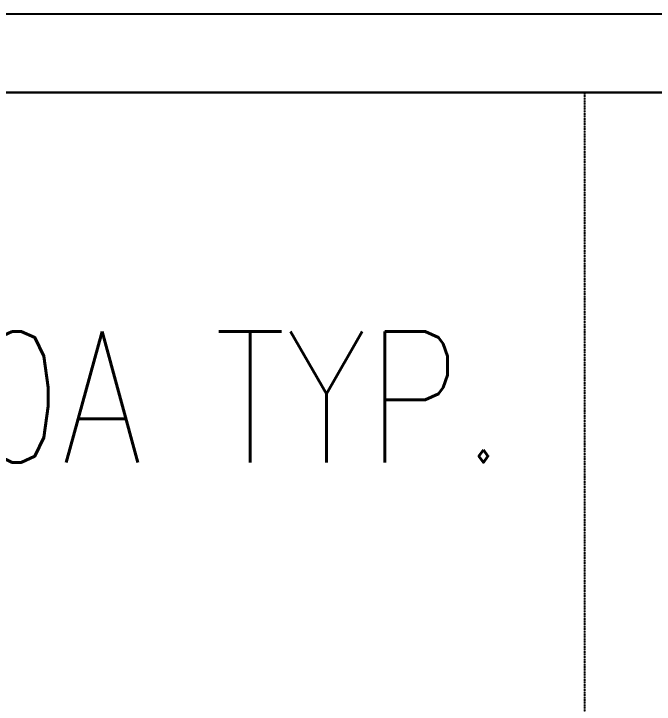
# Model space of a CAD drawing. Extents: x 225000 to 2157367, y 208400 to 840900.
# Drawn here: x 508636 to 509859, y 421434 to 422752 of the extents above; entities that cross this region are included whole.
import ezdxf
from ezdxf.enums import TextEntityAlignment as Align

# ---------------------------------------------------------------- set-up
doc = ezdxf.new("R2010")
doc.units = 0
doc.header["$LTSCALE"] = 10
doc.linetypes.add('XFDC20$0$HIDDEN2', pattern=[0.1875, 0.125, -0.0625])
doc.layers.add('XFDC20$0$A-Area (PH2)', color=170, linetype='Continuous', plot=False)
for name, color, linetype in [('XFDC20$0$A-C-2800 (PH1)', 191, 'Continuous'), ('XFDC20$0$A-C-2800 (PH2)', 195, 'XFDC20$0$HIDDEN2'), ('XFM2P20L-DC$0$M-DUCT-TEXT', 4, 'Continuous')]:
    doc.layers.add(name, color=color, linetype=linetype)
doc.styles.add('XFM2P20L-DC$0$aa-txt', font='simplex.shx', dxfattribs={"width": 0.8, "bigfont": 'CHINA.shx'})

# ---------------------------------------------------------------- blocks, each defined once
blk = doc.blocks.new('Data Center Layout_L20')
blk.add_lwpolyline([(498775.59, 218852.31), (498775.59, 222752.31), (511975.59, 222752.31), (511975.59, 222502.31), (511825.59, 222502.31), (511825.59, 222602.31), (498925.59, 222602.31), (498925.59, 218852.31)])
blk = doc.blocks.new('XFDC20')
at = {"layer": 'XFDC20$0$A-Area (PH2)'}
blk.add_lwpolyline([(511825.6, 222602.3), (498925.6, 222602.3), (498925.6, 211277.3), (511825.6, 211277.3)], close=True, dxfattribs=at)
at = {"layer": 'XFDC20$0$A-C-2800 (PH1)', "ltscale": 0.3}
blk.add_line((498925.6, 222602.3), (511825.6, 222602.3), dxfattribs=at)
at = {"layer": 'XFDC20$0$A-C-2800 (PH2)', "ltscale": 0.3}
blk.add_line((509725.6, 222602.3), (509725.6, 211277.3), dxfattribs=at)
blk = doc.blocks.new('XFM2P20L-DC')
at = {"layer": 'XFM2P20L-DC$0$M-DUCT-TEXT', "style": 'XFM2P20L-DC$0$aa-txt', "width": 0.8}
blk.add_text('50A TYP.', height=250, dxfattribs=at).set_placement((508384.2, 222021), align=Align.MIDDLE_LEFT)

msp = doc.modelspace()

# ---------------------------------------------------------------- block references
for name in ['XFM2P20L-DC', 'Data Center Layout_L20', 'XFDC20']:
    msp.add_blockref(name, (0, 200000))

doc.saveas('drawing.dxf')
